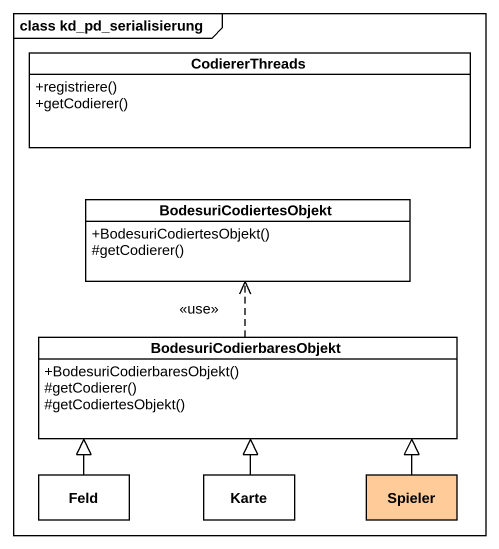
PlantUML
@startuml
mainframe class kd_pd_serialisierung
hide circle
hide empty members
skinparam classAttributeIconSize 0
class CodiererThreads {
  +registriere()
  +getCodierer()
}
class BodesuriCodiertesObjekt {
  +BodesuriCodiertesObjekt()
  #getCodierer()
}
class BodesuriCodierbaresObjekt {
  +BodesuriCodierbaresObjekt()
  #getCodierer()
  #getCodiertesObjekt()
}
class Feld
class Karte
class Spieler #FFCC99
BodesuriCodierbaresObjekt .up.> BodesuriCodiertesObjekt : <<use>>
Feld -up-|> BodesuriCodierbaresObjekt
Karte -up-|> BodesuriCodierbaresObjekt
Spieler -up-|> BodesuriCodierbaresObjekt
@enduml
